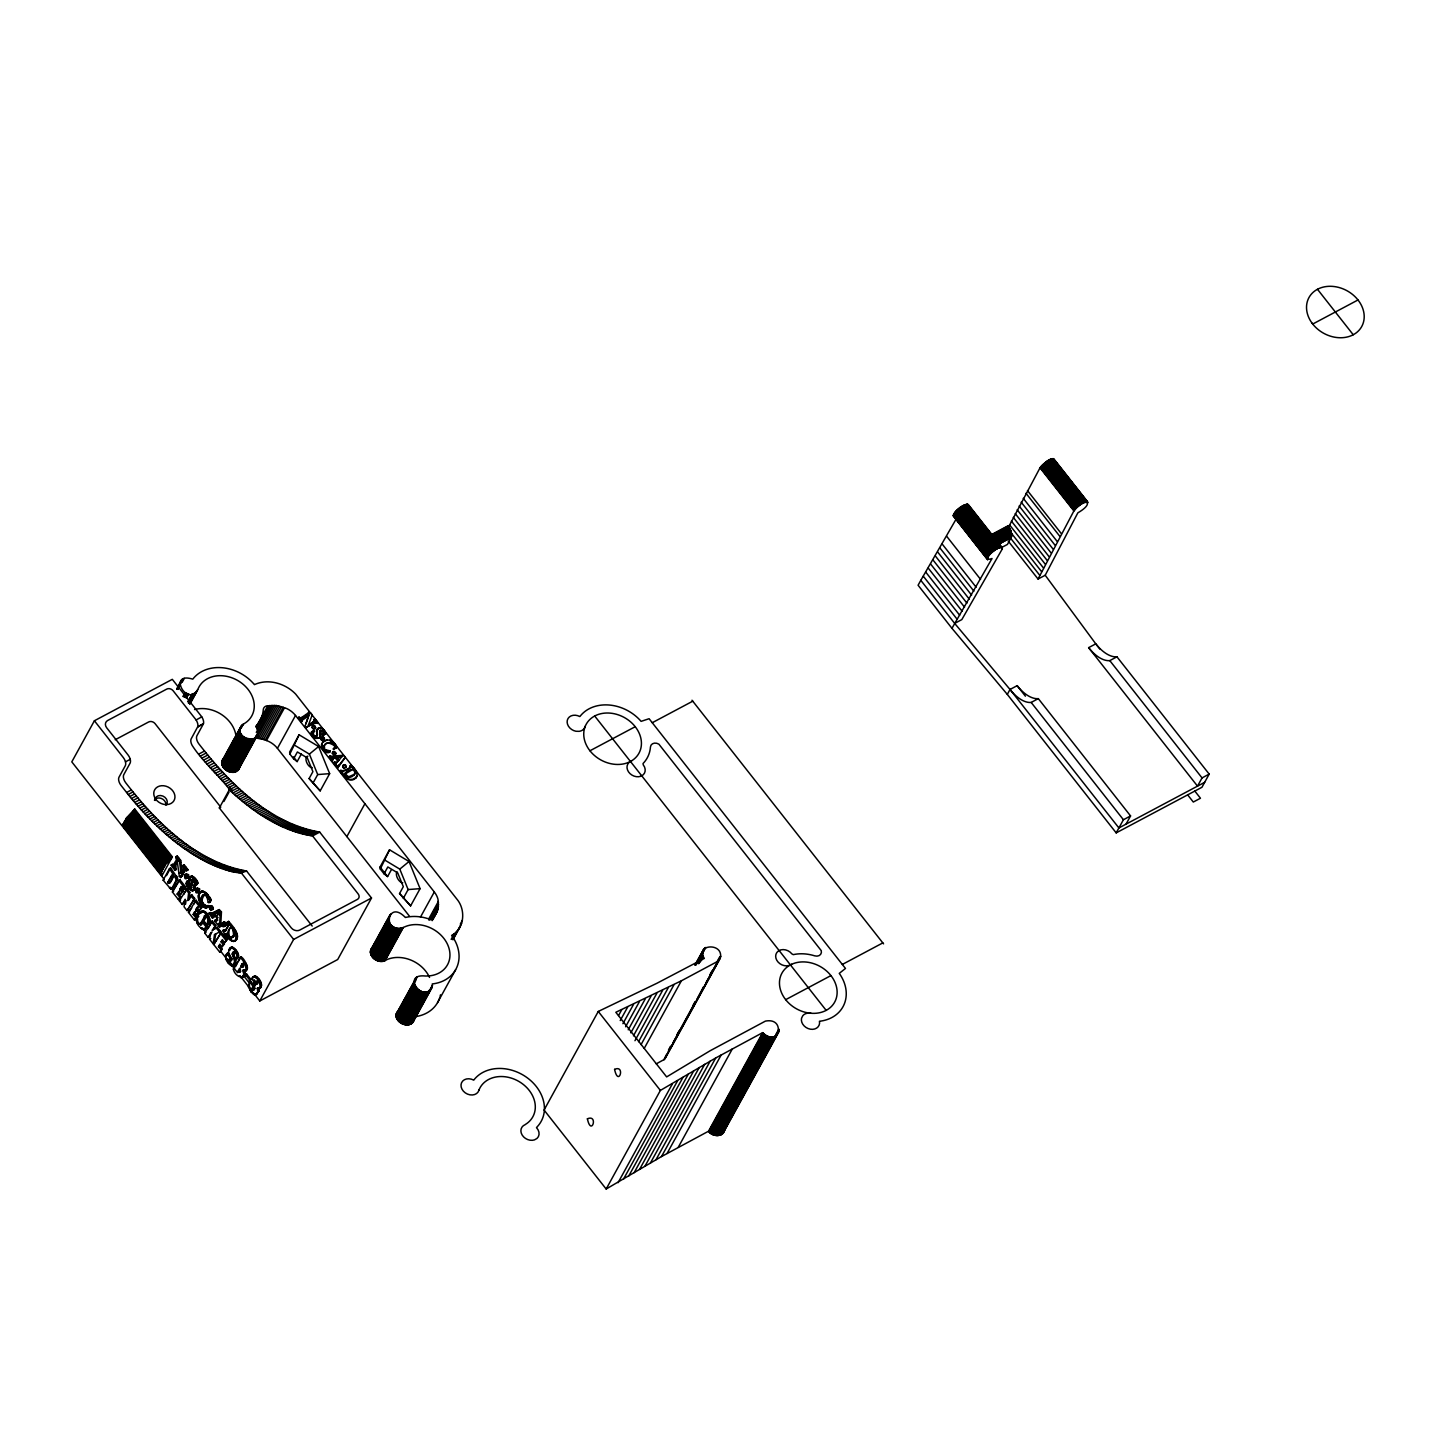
<?xml version="1.0" encoding="UTF-8"?>
<svg xmlns="http://www.w3.org/2000/svg" width="1436" height="1436" viewBox="0 0 1436 1436"><rect width="100%" height="100%" fill="white"/><g stroke="black" fill="none" stroke-linecap="round" stroke-linejoin="round"><path stroke-width="1.5" d="M206.981 907.678C200.591 908.629 193.663 893.138 202.512 891.074L206.963 893.569L210.446 898.362L211.218 899.977L210.087 902.275L208.184 902.257C204.522 881.453 194.237 910.783 208.597 906.349L207.143 905.829C195.87 904.052 206.999 885.725 209.548 900.013M1001.646 547.493L1007.444 544.423L1011.411 536.974L1011.213 531.805L1008.126 525.738L990.75 534.982M323.962 746.235C326.654 737.763 337.263 749.341 333.96 744.027C330.406 739.486 320.336 745.481 324.769 750.31L324.321 745.571M325.146 749.646L329.921 750.813L329.885 752.177C325.075 754.833 319.689 747.384 322.167 743.184L321.484 744.907M330.244 751.513C325.864 753.972 321.664 748.192 321.861 744.243M414.304 1017.352C414.466 1032.556 387.971 1021.211 398.436 1010.352M432.416 985.742L432.272 983.929A39.598 31.915 28.8 0 0 452.089 936.057L451.622 935.428C464.025 928.787 465.803 911.465 458.048 900.605L295.672 694.109C285.387 683.41 268.335 678.241 254.423 684.631L253.921 684.021A39.598 31.915 28.8 0 0 192.783 679.156C166.558 671.007 188.134 710.156 198.617 687.736A30.084 24.25 28.8 0 1 242.038 683.41A30.084 24.25 28.8 0 1 244.443 723.493C225.667 738.05 268.46 748.012 255.841 726.221A39.598 31.915 28.8 0 0 263.291 709.653A6.031 4.864 28.8 0 1 267.078 705.83L276.358 705.525L286.679 708.522A20.373 16.406 28.8 0 1 295.511 715.469L434.3 891.971A20.373 16.406 28.8 0 1 438.034 899.475L438.016 909.203L433.313 917.245A6.031 4.864 28.8 0 1 427.515 918.519A39.598 31.915 28.8 0 0 406.101 917.317L405.383 917.496C386.751 898.003 381.707 936.523 404.449 926.974A30.084 24.25 28.8 0 1 447.906 945.229A30.084 24.25 28.8 0 1 425.289 976.013C399.872 973.357 425.325 1006.133 432.416 985.742L411.719 1023.437M253.274 976.767C258.498 973.231 265.516 988.704 258.48 987.717L257.277 988.345C265.193 989.709 255.393 971.023 251.749 978.867L255.069 983.086L257.654 980.86L255.069 983.086M124.573 826.328L124.07 828.357M132.381 825.287L127.014 818.448L125.812 819.076L163.004 867.775L165.104 865.495L163.901 866.123L126.26 818.269L134.715 808.989L172.356 856.843L161.712 876.211L162.017 873.501L123.101 824.013L124.752 822.559L128.773 827.692M319.779 737.476L319.761 731.642L320.982 729.973L323.89 731.445L323.154 735.376L325.775 733.616C325.577 729.865 319.689 725.288 317.105 729.614M320.372 730.421C325.649 743.022 305.114 738.607 313.533 731.086L314.556 731.103L313.533 731.086M219.511 927.028L220.264 912.56L218.075 910.245L219.277 909.598L221.449 911.914L220.695 926.399L219.511 927.028L214.61 920.799L216.064 919.686L217.554 920.512L214.879 920.332M230.819 959.894L232.022 959.266L231.07 960.702L230.173 959.858L231.16 957.058L228.862 960.128L229.886 961.33L230.855 959.104L228.539 951.853L230.55 947.616C236.976 947.347 240.117 965.548 233.206 955.137L233.063 952.301L232.237 953.881L234.642 961.474L232.542 966.105C228.037 964.687 223.567 958.153 226.762 953.63L227.947 952.983L230.083 955.712M239.956 766.178C237.173 780.753 213.228 766.142 224.86 757.221M429.543 977.431A30.084 24.25 28.8 0 0 386.392 959.84C378.727 965.854 364.923 954.33 372.839 946.755M666.412 1054.76L664.312 1059.445L656.252 1063.843M720.603 956.573C721.913 942.303 694.88 944.708 704.34 958.404L656.952 983.247L598.274 1011.447L544.065 1110.046L606.171 1189.026L661.493 1156.572L708.504 1131.227L762.695 1032.628C778.958 1049.052 786.515 1017.011 765.388 1021.122L710.066 1050.793L666.645 1076.91L615.829 1012.29L681.4 980.788L718.197 961.097L720.603 956.573L663.988 1059.696M968.367 505.939C966.374 500.069 948.029 515.56 955.766 516.439M956.071 519.204L920.799 580.323L954.671 623.404L961.815 619.598L1002.238 549.019C999.546 541.964 978.921 563.379 992.025 558.496L951.96 628.322L1007.3 694.396L1116.185 832.88L1201.95 787.269L1209.184 774.112L1116.939 656.808A32.741 17.142 62 0 1 1095.776 643.849L1045.211 575.244L1077.844 512.849C1096.458 502.026 1083.857 496.874 1073.895 510.911L1038.066 579.049L1008.252 541.139M233.655 941.46C241.104 936.398 230.765 926.489 227.48 922.02L228.665 921.391C232.417 925.699 243.097 937.475 233.655 941.46C229.15 940.616 221.593 932.628 223.98 929.756L225.721 930.672L228.88 925.017L224.537 931.3L222.795 930.402M190.234 888.31L191.526 887.304L189.121 879.855L190.306 879.227C189.965 872.155 197.791 879.747 197.935 883.05L196.822 884.809L194.973 884.702C194.937 876.032 188.493 880.878 194.057 887.358C194.578 895.902 182.785 885.061 187.165 881.022L189.103 881.219L189.534 885.617L191.419 887.681L190.234 888.31L188.349 886.245L187.165 881.022M194.973 884.702L196.176 884.055C187.865 865.728 199.999 894.251 192.244 889.764L191.06 890.392M254.387 985.85L253.203 986.478C251.264 987.286 251.623 992.689 253.598 989.44L254.782 988.794C252.826 992.061 252.467 986.658 254.387 985.85L251.085 981.632L249.882 982.278L248.482 987.035L251.174 992.114L252.359 991.468L241.589 977.79L243.887 974.344L242.756 970.395L243.958 969.767C251.533 972.818 244.515 957.902 240.907 956.825L233.332 969.049C235.199 978.329 248.464 980.985 243.958 969.767M228.27 960.666L232.955 965.405L235.073 964.077L235.845 960.846L233.422 953.235L234.858 952.05L233.655 952.678M209.189 913.099L211.038 913.763L217.787 910.514L212.223 913.134L209.189 913.099L212.456 918.053L211.882 915.432L214.969 913.601M212.456 918.053C214.897 917.909 213.049 912.56 211.882 915.432M242.756 970.395C250.349 973.446 243.312 958.53 239.704 957.453M317.482 728.95L316.764 736.112L313.874 736.273L313.192 733.329L313.658 735.017M316.135 736.578L317.41 734.819L317.051 729.865M227.678 925.664L227.48 922.02M228.665 921.391L229.239 924.281L228.055 924.91M313.892 730.421C307.519 732.306 315.938 740.886 319.743 737.278M319.995 731.086L323.154 731.534L322.579 734.765M171.692 888.758L176.431 879.676L169.502 868.583L170.687 867.936L177.525 878.096L174.205 886.245L170.651 888.83L163.13 880.16L169.502 868.583M185.747 889.243L188.637 892.923L187.703 900.605L191.76 894.754L194.65 898.415L187.093 910.639L184.059 906.798L185.172 899.241L182.264 904.5L179.374 900.839L186.949 888.615L189.821 892.294L188.888 899.959L191.76 894.754M218.398 914.768L218.81 911.573L214.52 913.835L217.016 917.012L217.608 912.201L218.81 911.573M185.531 904.267L186.088 900.498M214.485 934.692L215.669 934.046L214.341 943.165L213.156 943.793L214.485 934.692L220.534 931.336L217.285 927.207L212.097 930.402L215.759 925.269L212.313 920.871L204.738 933.095L208.202 937.493L212.115 931.892M215.705 913.188L213.784 914.229L216.908 918.196L216.046 921.302M251.174 992.114L255.536 995.022L257.816 991.702L257.277 988.345M255.536 995.022L259.019 991.055L258.48 987.717M189.121 879.855L189.355 877.378L191.383 876.086M354.584 774.022C357.564 765.783 344.263 770.378 344.478 775.171C346.991 779.156 353.525 777.432 354.961 773.358L354.136 774.884M233.583 935.267C232.345 913.296 219.977 947.616 233.583 935.267L234.768 934.639C226.565 946.432 227.48 919.237 234.248 929.936M229.724 950.291L231.734 946.97C236.007 948.137 241.553 956.089 236.419 959.23M356.236 777.468C359.395 773.376 352.646 764.957 350.204 765.873L350.653 767.201M213.156 943.793L209.584 939.252L210.93 932.52L208.202 937.493M227.947 952.983L225.542 956.789M204.881 916.491L203.643 920.602L207.107 924.981C212.528 899.241 183.987 918.196 203.266 929.63L207.251 926.256L203.804 921.858L202.602 922.486C195.242 930.205 208.489 911.645 204.199 916.078M207.107 924.981L208.292 924.353C212.654 919.812 206.461 908.27 200.609 911.896M478.96 1090.193L479.068 1089.798A30.084 24.25 28.8 0 1 522.471 1083.821A30.084 24.25 28.8 0 1 525.504 1124.37L525.127 1124.675A9.513 7.665 28.8 0 0 522.165 1135.05A9.513 7.665 28.8 0 0 534.443 1139.897L536.992 1138.443A9.513 7.665 28.8 0 0 536.508 1127.673L536.902 1127.098A39.598 31.915 28.8 0 0 527.515 1077.987A39.598 31.915 28.8 0 0 473.826 1080.034L473.754 1080.141A9.513 7.665 28.8 0 0 461.53 1082.798A9.513 7.665 28.8 0 0 467.49 1094.106A9.513 7.665 28.8 0 0 478.96 1090.193L479.139 1089.78M184.382 875.529C195.655 870.378 180.882 886.227 186.088 873.968M184.903 874.596L186.877 876.104L186.698 878.455M195.386 889.638C206.658 884.486 191.886 900.354 197.091 888.076M195.888 888.705L197.863 890.212L197.701 892.564M209.656 908.647C209.064 900.641 216.782 912.56 210.841 908.001L209.656 908.647L211.631 910.155L211.792 907.803L209.818 906.295M222.131 923.527C233.404 918.394 218.631 934.244 223.837 921.966M222.652 922.612L224.626 924.102L224.465 926.453M177.238 855.982C178.872 858.531 175.641 867.577 172.535 864.328L171.351 864.957L172.589 866.016L176.52 859.805L175.802 857.095L177.238 855.982L180.667 860.343L182.282 873.016L181.08 873.644L179.464 860.972L176.036 856.61M314.34 719.113L314.556 721.159L314.861 718.808L318.02 722.829C315.005 723.026 309.745 725.036 306.101 727.747L304.863 726.742L308.884 715.182L302.099 719.005L301.506 721.895L298.347 717.874C303.301 719.31 309.817 707.786 312.061 715.236L308.435 725.054L314.681 720.998L308.435 725.054M230.065 790.231C219.887 776.463 203.499 762.426 193.142 746.899A6.336 3.321 62 0 1 191.185 738.822L197.791 726.634A6.336 3.321 61.9 0 0 195.565 719.239L173.146 690.77A4.757 3.823 28.8 0 0 166.756 689.083L107.682 720.495A6.336 5.098 28.8 0 0 106.695 727.801L128.145 755.085A6.336 3.321 62 0 1 130.102 763.162L123.765 774.686A6.336 3.321 62 0 0 125.722 782.764C156.38 822.182 195.404 861.887 246.579 871.024L291.239 927.818A6.336 5.098 28.8 0 0 299.765 930.061L357.402 899.403A4.757 3.823 28.8 0 0 358.156 893.91L312.581 835.931C280.433 830.923 252.7 811.448 229.275 789.854L219.331 807.929L312.204 926.058M197.737 726.813L203.499 723.6A6.336 3.321 62 0 0 201.273 716.187L172.302 679.336L94.399 720.764L71.8 761.87L164.314 879.532L163.13 880.16M256.47 984.198L257.654 983.57L253.795 982.942C254.693 987.394 258.803 982.709 256.2 981.416M253.598 989.44L253.795 982.942M336.365 762.731L334.678 761.942L333.744 762.911L337.729 767.973L345.358 757.221L343.384 755.282L329.49 756.359L331.985 760.667L332.703 758.082L335.827 757.49L338.357 760.721L335.988 763.396L338.357 760.721M1054.168 460.31C1051.493 455.607 1042.698 464.564 1040.023 467.831L1007.731 528.592M242.594 966.374L242.074 963.825L243.258 963.197L241.84 965.764C238.932 966.984 243.492 968.331 243.779 965.728L241.769 967.433M181.08 873.644C185.872 871.221 181.492 866.375 184.113 864.741L187.99 869.678L186.554 870.772L184.939 869.875L180.631 877.575L179.338 876.409L177.256 861.331L178.441 860.702C173.505 863.323 177.346 868.493 174.959 870.378L171.351 864.957M308.884 715.182L305.94 723.636M312.833 733.993L314.556 731.103M334.696 746.128L333.69 749.52L336.562 747.384C335.665 740.599 324.985 736.578 321.808 743.848M200.735 924.963L205.384 915.45M174.959 870.378L174.169 867.362L177.256 861.331M311.917 727.316C313.353 722.47 318.325 729.273 313.371 729.165C310.23 725.395 313.156 729.255 315.471 727.962M320.802 738.786C326.995 733.204 321.484 745.805 321.377 737.619M332.183 753.11C333.224 748.82 338.375 753.792 334.283 754.995C330.819 752.823 332.452 753.2 335.27 754.133M334.911 754.798L335.216 752.805L332.757 751.943M342.612 766.375C348.912 760.775 343.222 773.394 343.186 765.208M199.712 893.713L202.512 891.074M293.626 758.836L289.857 754.044L299.101 734.801L318.613 746.523L329.652 773.645L320.192 790.877L309.117 778.545L312.904 771.67L307.304 757.921L297.396 751.961L293.626 758.836L297.162 761.601L301.38 753.918M384.04 873.824L380.289 869.031L389.533 849.789L409.045 861.51L420.084 888.651L410.606 905.883L399.549 893.533L403.319 886.676L397.718 872.909L387.828 866.967L384.04 873.824L387.576 876.588L391.202 870.019M585.26 726.221A30.084 24.25 28.8 0 0 595.958 756.736A30.084 24.25 28.8 0 0 630.458 761.475L631.625 760.811A30.084 24.25 28.8 0 0 629.201 720.728A30.084 24.25 28.8 0 0 585.78 725.072L585.08 726.634A9.513 7.665 28.8 0 1 579.246 731.337L575.962 731.265A9.513 7.665 28.8 0 1 567.328 720.19A9.513 7.665 28.8 0 1 579.749 716.51L579.947 716.474A39.598 31.915 28.8 0 1 641.102 721.357L649.108 718.718L845.481 968.456L839.27 973.375A39.598 31.915 28.8 0 1 819.579 1021.247L819.453 1021.247A9.513 7.665 28.8 0 1 810.299 1029.181A9.513 7.665 28.8 0 1 801.557 1018.178L802.814 1015.683A9.513 7.665 28.8 0 1 810.442 1013.224L812.471 1013.349A30.084 24.25 28.8 0 0 835.07 982.547A30.084 24.25 28.8 0 0 791.631 964.292L790.428 964.902A30.084 24.25 28.8 0 0 781.525 992.725A30.084 24.25 28.8 0 0 810.963 1013.26M187.739 870.126L186.124 869.247L180.631 877.575M198.796 916.401L196.876 918.627M251.085 981.632L248.679 984.683M344.227 774.56L353.31 769.157M344.712 773.645L348.679 776.786L354.512 774.219M208.902 902.903L211.218 899.977M314.304 721.68L314.933 720.495M182.677 865.854L184.113 864.741M182.282 873.016L184.652 868.475L183.449 869.103M177.472 687.359L180.846 681.202M176.915 688.867L181.851 679.946M176.843 689.262L182.462 679.408M177.831 688.58L182.803 679.174M177.849 688.993L179.967 685.134M181.044 682.818L183.162 678.941M177.902 689.424L180.021 685.546M182.192 682.262L184.329 678.402M182.982 696.424L185.1 692.565M183.413 696.675L185.549 692.798M184.311 697.088L186.447 693.229M184.777 697.286L186.895 693.409M185.244 697.447L187.362 693.57M185.711 697.591L187.829 693.714M186.177 697.699L188.313 693.839M186.662 697.806L188.78 693.947M187.811 701.755L192.065 694.019M188.26 701.683L192.514 693.947M188.708 701.576L192.945 693.839M189.121 701.468L193.375 693.732M188.475 703.245L193.788 693.588M188.87 703.084L194.183 693.426M189.265 702.904L194.578 693.247M162.017 873.501L160.24 872.783L122.598 824.928L123.101 824.013M123.55 823.187L125.65 820.907L124.465 821.554L162.106 869.408L163.291 868.78L161.191 871.06L123.55 823.187L124.752 822.559M124.465 821.554L126.547 819.274L125.363 819.902M189.642 702.707L194.955 693.032M190.001 702.491L195.637 692.583M189.893 703.64L196.552 691.757M189.821 704.322L197.791 689.693M132.579 812.866L134.715 808.989M160.24 872.783L162.394 870.413L161.191 871.06M162.106 869.408L164.189 867.129L163.004 867.775M163.901 866.123L172.356 856.843M221.988 761.008L241.356 725.683M221.826 761.816L241.93 725.09M221.754 762.642L242.576 724.588M221.772 763.054L242.917 724.354M221.79 763.467L239.866 730.601M241.158 728.016L243.294 724.157M221.844 763.898L239.92 731.032M221.934 764.329L240.009 731.462M222.041 764.76L240.099 731.893M222.167 765.173L240.243 732.306M222.329 765.603L240.386 732.737M222.508 766.016L240.566 733.15M222.706 766.429L240.763 733.563M222.921 766.824L240.997 733.958M223.172 767.237L241.23 734.37M223.424 767.614L241.499 734.747M223.711 768.009L241.786 735.142M224.016 768.368L242.092 735.501M224.339 768.727L242.415 735.86M224.68 769.086L242.756 736.219M166.432 875.673L170.687 867.936M172.535 864.328L171.081 865.441M225.039 769.409L243.115 736.542M225.416 769.732L243.492 736.865M225.811 770.037L243.887 737.171M226.224 770.324L244.282 737.458M226.637 770.593L244.694 737.727M227.067 770.845L245.125 737.978M227.498 771.078L245.574 738.212M227.947 771.294L246.023 738.427M228.396 771.491L246.471 738.625M167.671 882.566L171.853 874.955C173.9 877.073 170.022 885.097 167.671 882.566L173.056 874.309M228.862 771.67L246.938 738.804M229.329 771.832L247.405 738.966M229.814 771.958L247.872 739.091M230.281 772.083L248.356 739.217M230.765 772.173L248.823 739.307M173.343 877.145L170.31 882.53L168.856 881.937M231.232 772.245L249.308 739.378M256.129 726.975L267.832 705.704M231.717 772.299L249.774 739.432M232.183 772.317L250.259 739.45M232.65 772.317L250.726 739.45M256.721 728.68L269.483 705.471M233.117 772.299L251.192 739.432M233.583 772.263L251.641 739.396M234.032 772.209L252.09 739.343M234.481 772.119L252.539 739.253M256.29 732.396L271.171 705.345M234.912 772.012L252.969 739.145M235.324 771.886L253.4 739.019M250.564 745.589L252.7 741.73M242.092 761.475L248.482 749.879M250.6 746.002L272.876 705.309M241.015 764.239L256.99 734.837M237.873 770.432L257.977 733.724M238.179 770.145L257.816 734.514M254.818 738.176L256.541 738.23L274.617 705.363M178.387 899.582L179.662 897.267L177.131 894.036L179.715 890.858L178.315 893.407L180.864 896.62L178.387 899.582L172.41 891.971L178.782 880.376L179.967 879.747L185.729 887.071L183.252 890.015L180.954 887.089L182.139 886.461L184.454 889.387M172.41 891.971L179.967 879.747M256.541 738.23L258.283 738.391L276.358 705.525M223.854 801.521L229.042 792.116M186.554 870.772L187.99 869.678M258.283 738.391L260.042 738.66L278.099 705.794M260.042 738.66L261.783 739.019L279.858 706.153M178.531 891.487L180.685 894.233L181.905 892.025L179.751 889.279L180.954 887.089M179.751 889.279L182.139 886.461M261.783 739.019L263.524 739.468L281.582 706.602M263.524 739.468L265.247 740.007L283.305 707.14M183.252 890.015L185.729 887.071M180.936 888.651L183.09 891.397L180.685 894.233M265.247 740.007L266.504 740.509L284.561 707.643M183.754 894.413L186.949 888.615M185.388 900.372L182.264 904.5M187.093 910.639L194.65 898.415M409.439 916.186L277.435 748.335L295.511 715.469M188.475 912.399L196.032 900.175L201.794 907.498L199.317 910.442L197.019 907.516L198.204 906.888L195.817 909.724L197.971 912.452L196.75 914.66L194.596 911.914L195.799 911.286L193.196 914.463L195.727 917.694L194.452 920.009L188.475 912.399L191.796 907.911M193.914 904.034L196.032 900.175M298.347 717.874L299.28 716.905M308.543 714.015L300.752 718.431L299.945 717.551M299.927 719.741L298.706 717.21M193.196 914.463L194.596 911.914M195.817 909.724L197.019 907.516M301.452 720.154L302.099 719.005M301.56 720.746L308.507 715.846M301.506 721.895L301.937 720.082M199.317 910.442L201.794 907.498M197.001 909.078L199.155 911.824L196.75 914.66M309.135 713.154L308.614 714.302L308.74 712.005M308.363 712.669L309.261 711.682M194.452 920.009L196.929 917.065L194.398 913.835M310.553 713.441L308.902 712.364M299.101 734.801L289.641 752.033L289.857 754.044M304.863 726.742L306.478 727.083L315.669 722.272L318.02 722.829M313.963 719.795L314.861 718.808M203.804 921.858L201.022 924.999M205.958 917.945L203.643 920.602M312.492 726.167L312.958 725.772M208.938 913.583L210.392 912.47M312.581 726.436L313.586 725.575M317.661 723.493L316.369 720.836M313.21 726.239L314.215 725.629M311.056 732.881L311.45 731.947M315.31 728.142L314.807 725.898M204.109 929.505L207.251 926.256M315.112 728.626L315.669 727.46M316.692 730.529L317.877 728.519M208.058 928.607L212.313 920.871M317.518 729.183L318.451 728.16M314.556 736.65L316.512 735.914M318.074 728.824L319.133 727.908M318.774 728.573L319.869 727.819M319.492 728.483L320.623 727.872M316.764 736.112L317.41 734.819M216.064 919.686L214.61 920.799M321.377 728.088L320.246 728.537M319.743 732.216L320.12 730.978M322.903 728.95L325.416 734.281M215.759 925.269L213.282 929.756L217.285 927.207M323.136 734.281L324.033 732.665M320.856 739.343L321.844 737.242M321.467 737.907L322.472 737.045M323.154 735.376L325.775 733.616M321.161 739.899L321.233 738.678M322.095 737.709L323.1 737.099M321.664 740.366L321.538 739.235M324.554 738.93L323.692 737.368M322.256 740.635L323.998 740.096M322.759 742.215L327.228 739.899M213.749 944.547L221.323 932.323L227.067 939.647L224.608 942.608L222.311 939.665L221.09 941.872L223.244 944.619L222.041 946.809L219.887 944.08L218.487 946.629L221.018 949.842L219.744 952.158L213.749 944.547L221.323 932.323M223.98 929.756L222.526 930.869M329.867 740.15L334.229 744.099L336.204 748.066M325.721 750.095L326.69 751.369L329.921 750.813M224.608 942.608L227.067 939.647M221.09 941.872L222.293 941.244L224.447 943.973L222.041 946.809M312.886 783.32L317.697 774.56L309.386 754.115L294.685 745.284M219.744 952.158L222.203 949.214L219.672 945.983L218.487 946.629M332.99 748.964L336.562 747.384M329.131 757.023L330.065 756.054M340.978 755.713L331.913 757.454L330.639 756.485M330.549 758.693L329.49 756.359M332.703 758.082L332.578 760.38M331.985 760.667L332.937 759.716M332.344 758.746L333.385 757.867M335.378 754.403L335.952 753.236M333.008 758.549L335.827 757.49M336.616 757.975L341.912 756.592L336.616 757.975L338.663 760.577L341.912 756.592M333.744 762.911L334.678 761.942M335.862 762.785L335.324 762.516M335.898 765.496L334.121 762.229M338.663 760.577L336.993 757.31M337.998 766.555L345.358 757.221M338.052 767.057L338.788 765.029M337.729 767.973L338.411 766.393M356.595 776.786C351.874 784.505 342.683 776.714 340.188 771.096C342.755 770.665 347.53 770.163 350.635 767.004M342.827 765.873L343.653 764.814M340.188 771.096L341.122 770.127M342.683 766.932L342.989 765.711M342.989 767.488L343.042 766.25M343.294 765.478L344.281 764.616M343.922 765.298L344.927 764.67M350.581 765.208L350.276 767.668L342.737 771.67L341.84 770.773M343.473 767.937L343.348 766.806M346.004 767.183L345.52 764.939M344.084 768.206L346.184 767.004M235.486 966.679L237.407 963.179M238.107 961.905L240.907 956.825M342.324 773.663L340.565 770.432M345.807 767.668L346.381 766.519M344.263 774.848L344.981 773.448M344.371 776.427L342.683 772.981M350.204 765.873L351.102 764.885M237.873 971.454L239.668 968.205C241.679 969.264 239.345 974.182 237.873 971.454L240.44 971.687L238.914 972.441M240.656 966.41L242.074 963.825M345.34 777.504L344.748 775.745M346.363 778.366L345.717 776.84M356.756 772.694L353.023 767.452M347.35 779.048L346.722 777.702M348.302 779.515L352.789 779.281L356.128 777.432M355.087 772.496L353.723 769.445M354.369 771.635L355.159 770.055M245.376 974.595L244.282 976.588L248.625 982.116L250.923 979.496L246.561 973.949L245.376 974.595L249.738 980.124L248.625 982.116M245.466 975.959L246.561 973.949M355.769 778.097L356.9 776.122M254.477 976.139L251.749 978.867M252.88 984.611L254.98 982.296M346.884 836.56L364.941 803.693M253.221 992.599L259.79 1000.964L293.626 939.431L371.511 898.003L319.725 832.126C268.532 822.99 229.527 783.284 198.85 743.866A6.336 3.321 62 0 1 196.894 735.788L203.445 723.78L197.665 726.993M380.289 869.031L380.055 867.021L389.533 849.789M371.511 898.003L337.693 959.535L259.79 1000.964M370.65 950.076L390.018 914.732M370.488 950.865L390.897 913.888M370.416 951.691L388.51 918.412M370.434 952.122L388.492 919.255M370.452 952.535L388.528 919.668M370.506 952.965L388.582 920.099M370.596 953.396L388.671 920.53M370.703 953.809L388.761 920.943M370.829 954.24L388.905 921.373M370.991 954.653L389.048 921.786M371.17 955.066L389.228 922.199M371.368 955.478L389.425 922.612M371.583 955.891L389.659 923.025M403.319 898.326L408.129 889.566L399.8 869.121L385.099 860.272M371.834 956.286L389.892 923.42M372.086 956.681L390.161 923.815M372.373 957.058L390.448 924.192M372.678 957.435L390.754 924.569M373.001 957.794L391.077 924.928M373.342 958.135L391.418 925.269M373.701 958.476L391.777 925.61M374.078 958.799L392.154 925.933M374.473 959.104L392.549 926.238M374.886 959.392L392.943 926.525M375.299 959.661L393.356 926.794M375.729 959.912L393.787 927.046M376.16 960.145L394.236 927.279M376.609 960.361L394.685 927.494M377.058 960.558L395.133 927.692M377.524 960.738L395.6 927.871M377.991 960.899L396.067 928.033M378.476 961.025L396.533 928.159M378.942 961.151L397.018 928.284M379.427 961.24L397.485 928.374M379.894 961.312L397.969 928.446M380.378 961.348L398.436 928.482M380.845 961.384L398.921 928.518M381.312 961.384L399.387 928.518M381.779 961.366L399.854 928.5M382.245 961.33L400.303 928.464M382.694 961.258L400.752 928.392M383.143 961.187L401.2 928.32M383.574 961.079L401.631 928.212M383.986 960.953L402.062 928.087M384.399 960.792L402.475 927.925M384.794 960.63L402.87 927.764M385.171 960.451L403.247 927.584M420.479 917.101L434.3 891.971M428.808 918.843L438.375 901.449M428.987 920.189L438.554 902.795M430.118 919.902L438.626 904.447M431.105 919.596L438.554 906.062M431.967 919.255L438.357 907.642M432.272 919.955L438.016 909.203M432.164 920.655L437.531 910.693M433.744 917.945L436.939 912.147M396.228 1014.121L416.207 977.754M396.174 1014.516L416.835 977.234M396.139 1015.342L417.176 977.001M396.139 1015.773L414.358 982.583M396.192 1016.185L415.794 980.465M396.336 1017.047L414.322 983.75M396.462 1017.46L414.519 984.593M396.587 1017.891L414.663 985.024M396.749 1018.303L414.825 985.437M396.946 1018.716L415.004 985.85M397.144 1019.129L415.219 986.263M397.377 1019.542L415.435 986.676M397.628 1019.937L415.686 987.07M397.898 1020.314L415.973 987.447M398.185 1020.691L416.26 987.824M398.508 1021.068L416.566 988.201M398.831 1021.427L416.907 988.56M399.172 1021.768L417.248 988.901M399.549 1022.091L417.607 989.225M399.926 1022.414L418.002 989.548M400.321 1022.701L418.397 989.835M400.734 1022.988L418.791 990.122M401.147 1023.258L419.222 990.391M401.577 1023.509L419.653 990.643M402.026 1023.724L420.084 990.858M402.475 1023.94L420.533 991.073M402.924 1024.137L420.999 991.271M403.39 1024.299L421.466 991.432M403.857 1024.442L421.933 991.576M404.342 1024.586L422.399 991.72M451.155 939.395L454.332 933.597M404.808 1024.694L422.884 991.827M460.292 924.156L462.428 920.297M405.293 1024.765L423.351 991.899M452.484 939.162L456.72 931.425M405.76 1024.837L423.835 991.971M453.112 938.839L461.62 923.384M406.244 1024.873L424.302 992.007M452.95 939.826L460.4 926.292M406.711 1024.891L424.787 992.025M407.178 1024.891L425.253 992.025M407.644 1024.873L425.72 992.007M408.111 1024.819L426.169 991.953M408.56 1024.748L426.618 991.881M408.991 1024.658L427.066 991.791M409.422 1024.55L427.497 991.684M409.834 1024.407L427.91 991.54M410.247 1024.263L428.305 991.396M410.642 1024.083L429.184 990.284M411.378 1023.671L432.416 985.329M412.347 1022.917L432.308 986.568M412.904 1022.324L432.128 987.358M437.531 1002.651L455.607 969.785M618.575 1015.485L621.77 1009.67M620.226 1020.565L627.676 1007.031M622.919 1023.688L633.545 1004.356M625.593 1026.776L639.415 1001.628M628.232 1029.809L645.249 998.882M630.853 1032.843L651.046 996.099M633.455 1035.823L656.844 993.281M634.963 1040.705L662.588 990.427M638.571 1041.674L668.332 987.555M641.084 1044.564L674.04 984.629M644.208 1048.442L681.4 980.788M694.916 965.046L703.658 949.25M695.15 964.938L704.484 948.352M696.011 964.22L704.789 948.083M704.412 949.555L695.904 965.01L705.848 947.401M698.219 962.03L703.03 953.019M698.291 962.461L702.545 954.725M698.399 962.874L702.653 955.155M698.542 963.305L702.778 955.568M698.686 963.735L702.94 955.999M699.924 962.21L703.119 956.412M701.199 960.684L703.317 956.825M920.799 580.323L918.089 585.242L951.96 628.322M668.494 1050.057L670.63 1046.18M677.002 1034.584L679.138 1030.725M692.942 1005.577L695.078 1001.718M709.958 974.649L712.076 970.79M717.39 961.115L719.526 957.256M668.548 1050.901L670.666 1046.611M672.784 1043.164L695.114 1002.148M697.232 998.702L703.604 986.676M705.74 983.229L720.621 956.161M664.312 1059.445L720.495 957.399M665.137 1058.547L720.28 958.171M606.171 1189.026L660.38 1090.427L715.702 1057.973L762.695 1032.628M618.072 1182.69L672.281 1084.09M623.404 1179.315L677.612 1080.716M628.771 1175.958L682.98 1077.359M634.156 1172.656L688.365 1074.056M639.576 1169.371L693.767 1070.771M645.015 1166.122L699.224 1067.522M650.472 1162.909L704.681 1064.309M655.983 1159.732L710.174 1061.132M661.493 1156.572L715.702 1057.973M667.058 1153.467L721.249 1054.868M678.241 1147.328L732.432 1048.729M724.731 1128.14C725.431 1136.809 712.848 1137.581 708.81 1131.604L763.001 1033.005M709.133 1131.963L763.324 1033.364M709.474 1132.304L763.683 1033.705M709.833 1132.645L764.042 1034.046M710.21 1132.95L764.401 1034.351M710.587 1133.255L764.796 1034.656M711 1133.543L765.208 1034.943M711.412 1133.83L765.621 1035.23M711.843 1134.081L766.052 1035.482M712.274 1134.314L766.483 1035.715M712.723 1134.53L766.932 1035.93M713.189 1134.727L767.398 1036.128M713.656 1134.907L767.847 1036.307M714.123 1135.068L768.332 1036.469M714.59 1135.194L768.798 1036.595M715.074 1135.32L769.265 1036.72M715.541 1135.409L769.75 1036.81M716.025 1135.481L770.235 1036.882M716.492 1135.517L770.701 1036.918M716.977 1135.553L771.186 1036.954M717.444 1135.553L771.653 1036.954M717.91 1135.535L772.119 1036.936M718.377 1135.499L772.568 1036.9M718.826 1135.427L773.035 1036.828M719.256 1135.355L773.465 1036.756M719.705 1135.248L773.896 1036.648M720.118 1135.122L774.327 1036.523M720.531 1134.961L774.74 1036.361M775.691 1034.925L778.886 1029.109M720.926 1134.799L778.94 1029.54M721.303 1134.602L778.976 1029.971M722.021 1134.171L778.976 1030.384M722.362 1133.919L778.922 1031.21M722.972 1133.381L778.761 1032.017M1007.3 694.396L1010.011 689.46L1017.155 685.672A32.741 17.142 62 0 0 1038.318 698.632L1130.563 815.935L1126.039 824.156M1116.185 832.88L1123.419 819.741L1130.563 815.935M1209.184 774.112L1202.04 777.917L1197.516 786.138L1088.632 647.654L1095.776 643.849L1099.904 649.108M195.637 885.438L197.935 883.05M200.663 913.009L202.332 910.891M225.99 930.187L224.967 930.6M350.276 767.668L351.03 766.537M319.366 737.942L320.156 736.812M211.02 905.649L209.315 907.211M205.797 908.306L208.597 906.349M309.386 754.115L318.613 746.523M399.8 869.121L409.045 861.51M243.42 976.839L240.943 977.862M398.759 1010.1L399.854 1009.454M216.603 911.142L219.277 909.598M631.625 760.811L630.458 761.475A9.513 7.665 28.8 0 0 628.537 771.886A9.513 7.665 28.8 0 0 640.564 776.337L643.113 774.884A9.513 7.665 28.8 0 0 643.256 764.85L643.023 763.539A39.598 31.915 28.8 0 0 650.454 746.989A6.031 4.864 28.8 0 1 658.891 744.171L821.266 950.668A6.031 4.864 28.8 0 1 814.697 955.837A39.598 31.915 28.8 0 0 793.282 954.635L791.918 953.917A9.513 7.665 28.8 0 0 780.735 949.896L778.079 951.224A9.513 7.665 28.8 0 0 778.079 962.066A9.513 7.665 28.8 0 0 790.428 964.902L791.631 964.292M115.221 739.737L148.68 721.949A4.757 3.823 28.8 0 1 155.07 723.636L220.749 807.158L219.331 807.929M196.104 719.975L201.758 716.869M125.471 761.852L130.245 759.303M94.399 720.764L123.37 757.634A6.336 3.321 62 0 1 125.327 765.693L118.991 777.217A6.336 3.321 62 0 0 120.947 785.295L126.601 792.475L131.358 789.944M198.796 754.08L204.504 751.046M126.601 792.475L128.199 794.503L132.974 791.972M200.394 756.108L206.102 753.074M128.199 794.503L129.814 796.513L134.589 793.982M202.009 758.118L207.717 755.085M129.814 796.513L131.448 798.506L136.223 795.975M203.643 760.111L209.351 757.077M131.448 798.506L133.081 800.462L137.856 797.931M205.276 762.067L210.984 759.034M133.081 800.462L134.733 802.419L139.489 799.888M206.91 764.024L212.618 760.99M134.733 802.419L136.384 804.357L141.141 801.826M208.561 765.962L214.287 762.911M136.384 804.357L138.036 806.26L142.81 803.729M210.23 767.865L215.938 764.832M138.036 806.26L139.705 808.145L144.48 805.614M211.9 769.75L217.608 766.716M126.26 818.269L127.463 817.622M139.705 808.145L141.392 810.012L146.149 807.481M213.569 771.617L219.277 768.583M141.392 810.012L143.061 811.861L147.836 809.33M215.256 773.465L220.964 770.432M143.061 811.861L144.767 813.691L149.523 811.16M216.944 775.296L222.652 772.263M144.767 813.691L146.454 815.504L151.229 812.955M218.649 777.091L224.357 774.058M146.454 815.504L148.159 817.281L152.934 814.75M220.354 778.886L226.062 775.853M148.159 817.281L149.882 819.041L154.639 816.51M222.059 780.645L227.768 777.612M149.882 819.041L151.588 820.764L156.362 818.233M223.783 782.369L229.491 779.335M151.588 820.764L153.311 822.487L158.086 819.956M225.506 784.092L231.214 781.058M153.311 822.487L155.052 824.174L159.809 821.643M227.229 785.779L232.937 782.746M155.052 824.174L156.775 825.844L161.55 823.313M228.952 787.449L234.678 784.415M156.775 825.844L158.516 827.477L163.291 824.946M229.275 789.854L236.419 786.048M158.516 827.477L160.258 829.093L165.032 826.562M231.016 791.469L238.161 787.664M160.258 829.093L162.017 830.69L166.773 828.159M232.776 793.049L239.902 789.261M162.017 830.69L163.758 832.252L168.533 829.721M234.517 794.629L241.661 790.823M163.758 832.252L165.517 833.795L170.274 831.264M236.276 796.172L243.42 792.367M165.517 833.795L167.276 835.321L172.033 832.79M238.035 797.68L245.179 793.893M167.276 835.321L169.035 836.811L173.81 834.28M239.794 799.17L246.938 795.382M169.035 836.811L170.794 838.283L175.569 835.734M241.553 800.642L248.697 796.836M170.794 838.283L172.571 839.719L177.328 837.188M243.33 802.078L250.474 798.29M172.571 839.719L174.33 841.137L179.105 838.588M245.089 803.496L252.233 799.69M174.33 841.137L176.107 842.519L180.882 839.988M246.866 804.878L254.01 801.091M176.107 842.519L177.884 843.883L182.641 841.334M248.643 806.242L255.787 802.437M177.884 843.883L179.662 845.212L184.418 842.681M250.42 807.57L257.547 803.783M179.662 845.212L181.439 846.522L186.195 843.973M252.197 808.881L259.324 805.075M181.439 846.522L183.198 847.796L187.972 845.265M253.975 810.155L261.101 806.368M183.198 847.796L184.975 849.035L189.749 846.504M255.734 811.412L262.878 807.606M184.975 849.035L186.752 850.256L191.526 847.725M257.511 812.632L264.655 808.827M175.802 857.095L176.987 856.466M176.269 857.866L177.454 857.238M186.752 850.256L188.529 851.458L193.304 848.927M259.288 813.817L266.432 810.03M176.574 858.602L177.759 857.974M176.664 859.249L178.854 858.136M176.52 859.805L177.705 859.177M188.529 851.458L190.306 852.625L195.081 850.094M261.065 814.984L268.209 811.196M190.306 852.625L192.083 853.756L196.84 851.225M262.842 816.115L269.986 812.327M179.464 860.972L180.667 860.343M172.087 865.728L173.271 865.1M173.397 865.244L174.582 864.616M172.589 866.016L174.169 865.208M192.083 853.756L193.86 854.869L198.617 852.338M264.619 817.228L271.763 813.44M179.662 862.785L180.864 862.139M172.966 867.721L174.151 867.093L176.143 869.749M174.474 866.626L175.659 865.98M174.169 867.362L175.371 866.734M193.86 854.869L195.637 855.946L200.394 853.415M266.396 818.305L273.522 814.517M174.187 868.044L175.371 867.416M174.51 868.834L175.713 868.206M195.637 855.946L197.396 856.987L202.171 854.456M268.155 819.364L275.299 815.558M175.21 869.875L176.395 869.247M197.396 856.987L199.173 858.01L203.93 855.479M269.932 820.387L277.058 816.581M183.323 866.841L184.867 866.985L183.718 868.331M183.682 867.613L184.867 866.985M199.173 858.01L200.932 859.015L205.689 856.466M271.691 821.374L278.835 817.569M182.928 865.37L184.813 867.865L186.016 867.236M200.932 859.015L202.691 859.967L207.466 857.436M273.45 822.325L280.594 818.538M178.782 873.034L179.985 872.406M184.939 869.875L186.124 869.247M184.526 870.467L187.003 869.354M175.354 876.355L176.538 875.727M202.691 859.967L204.451 860.9L209.225 858.369M275.209 823.259L282.353 819.471M175.982 877.611L177.166 876.983M204.451 860.9L206.21 861.797L210.984 859.266M276.969 824.156L284.113 820.369M179.338 876.409L180.523 875.763M181.816 875.152L183.018 874.524M176.323 878.724L177.525 878.096M168.299 883.266L169.502 882.637M168.73 883.481L170.31 882.53M181.008 876.732L182.192 876.104M184.544 874.937L186.554 873.932M176.431 879.676L177.633 879.047M206.21 861.797L207.969 862.677L212.725 860.146M278.728 825.036L285.872 821.23M185.89 874.847L187.075 874.219M176.341 880.465L177.525 879.837M184.454 876.211L185.585 874.883M186.429 875.386L187.613 874.757M184.741 876.947L185.657 875.583M207.969 862.677L209.71 863.521L214.485 860.972M280.469 825.88L287.613 822.074M186.877 876.104L188.062 875.457M185.19 877.647L187.901 877.809M187.147 876.822L188.331 876.193M185.729 878.186L186.913 877.558M209.71 863.521L211.451 864.328L216.226 861.779M282.228 826.687L289.354 822.882M187.218 877.522L188.403 876.893M186.249 878.473L188.242 877.468M169.394 887.933L170.579 887.304M189.355 877.378L191.921 876.068M189.121 877.934L190.306 877.306M189.732 876.947L192.55 876.247M211.451 864.328L213.192 865.1L217.967 862.569M283.969 827.459L291.095 823.672M170.058 888.489L171.243 887.861M189.013 878.563L190.216 877.934M170.651 888.83L172.894 888.13M191.365 876.875L193.232 876.624M171.207 888.938L172.392 888.31M192.047 877.252L193.968 877.199M213.192 865.1L214.933 865.854L219.708 863.323M285.692 828.213L292.836 824.426M191.868 879.46L194.74 877.952M187.901 881.848L189.103 881.219M189.426 881.022L190.629 880.394M191.652 880.142L194.129 878.67M214.933 865.854L216.674 866.572L221.431 864.041M287.433 828.931L294.559 825.144M186.124 883.409L187.308 882.763L186.213 883.75M193.501 879.747L194.704 879.119M191.706 880.914L192.909 880.286M192.765 877.827L194.363 879.532L195.547 878.904M187.739 883.535L188.924 882.907M216.674 866.572L218.398 867.254L223.154 864.723M289.157 829.613L296.283 825.826M191.939 881.686L193.124 881.04M194.022 880.304L195.206 879.676M186.572 884.738L187.775 884.109M192.173 882.296L193.375 881.65M194.506 881.022L195.691 880.394M187.919 885.007L189.103 884.379M194.363 879.532L195.458 881.112L196.642 880.465M218.398 867.254L220.103 867.918L224.878 865.37M290.88 830.277L298.006 826.472M194.973 882.045L196.158 881.417M187.362 886.245L188.547 885.617M188.349 886.245L189.534 885.617M190.916 884.738L192.101 884.109M195.117 882.655L196.319 882.009M196.732 883.678L196.194 882.422L197.378 881.794M220.103 867.918L221.826 868.529L226.583 865.998M292.585 830.905L299.729 827.1M195.188 883.302L196.391 882.655M188.942 887.215L190.144 886.568M195.152 883.984L196.337 883.337M221.826 868.529L223.531 869.139L228.306 866.59M294.29 831.498L301.434 827.692M177.131 894.036L178.315 893.407M193.411 885.366L194.596 884.738M181.905 892.025L183.09 891.397M189.588 887.915L190.791 887.269M193.716 886.156L194.901 885.527M223.531 869.139L225.237 869.695L229.993 867.164M295.995 832.054L303.14 828.267M190.808 888.381L191.993 887.735M189.498 889.117L190.683 888.489M194.057 887.358L195.26 886.73M225.237 869.695L226.924 870.216L231.699 867.685M297.683 832.593L304.827 828.787M194.201 888.722L195.386 888.076M226.924 870.216L228.611 870.719L233.386 868.188M299.37 833.077L306.514 829.29M179.662 897.267L180.864 896.62M191.778 890.733L192.963 890.087M194.111 889.387L195.296 888.758M188.637 892.923L189.821 892.294M192.424 890.858L193.609 890.212M193.86 890.015L195.063 889.369M195.547 889.063L197.54 888.058M192.998 890.769L194.668 889.853M196.876 888.974L198.078 888.328M228.611 870.719L230.299 871.185L235.055 868.654M301.057 833.562L308.201 829.757M197.414 889.512L198.617 888.884M230.299 871.185L231.968 871.616L236.725 869.085M302.727 833.993L309.871 830.188M197.863 890.212L199.066 889.584M179.374 900.839L180.577 900.21L179.572 898.936M196.176 891.774L198.886 891.935M231.968 871.616L233.637 872.029L238.394 869.498M304.396 834.388L311.522 830.6M198.132 890.948L199.335 890.32M196.714 892.312L197.899 891.684M198.204 891.63L199.407 891.002M197.235 892.582L199.245 891.594M233.637 872.029L240.045 869.857M306.048 834.765L313.192 830.959M199.622 892.402L201.596 891.253M235.289 872.406L241.697 870.198M307.699 835.106L314.825 831.3M198.976 893.246L200.16 892.618M201.309 891.702L203.517 891.217M236.94 872.747L243.33 870.503M309.332 835.411L316.476 831.606M202.332 891.846L204.612 891.684M198.294 895.597L199.478 894.951M238.573 873.052L244.964 870.79M310.966 835.68L318.092 831.893M203.427 892.33L205.779 892.474M198.276 896.944L199.478 896.315M240.207 873.321L246.579 871.024M312.581 835.931L319.725 832.126M202.889 895.131L204.091 894.502M202.225 895.705L204.774 894.197M204.271 894.79L206.963 893.569M201.614 896.62L202.799 895.974M204.953 894.969L206.138 894.341M201.13 897.697L202.332 897.069M205.617 895.328L206.802 894.7M200.861 898.774L202.063 898.146M206.228 895.849L208.184 894.969M198.994 899.977L200.178 899.349L199.712 897.787M206.802 896.477L207.987 895.831M200.789 899.851L201.973 899.223M200.878 900.893L202.063 900.264M199.73 901.611L200.914 900.982M207.681 897.805L209.53 896.854M201.112 901.898L202.297 901.269M207.969 898.487L209.171 897.859M200.699 903.316L202.655 902.221M208.184 899.187L209.387 898.541M204.576 893.102L209.243 898.99L210.446 898.362M201.938 903.729L203.122 903.082M202.476 904.518L203.679 903.89M201.955 905.057L203.14 904.411L207.394 906.978M203.068 905.183L204.271 904.554M208.184 902.257L210.087 902.275M202.835 906.098L204.863 905.075M204.271 906.098L205.456 905.47M203.607 906.906L206.048 905.721M205.94 906.457L208.076 905.452M204.809 907.875L205.994 907.247M205.545 908.252L206.73 907.624M197.971 912.452L199.155 911.824M209.476 906.637L211.469 905.631M210.805 906.547L212.007 905.919M201.848 911.429L203.05 910.801M209.387 907.911L210.571 907.283M202.727 911.645L203.912 911.016M211.343 907.085L212.546 906.457M203.715 912.237L204.899 911.609M211.792 907.803L212.995 907.157M210.105 909.347L211.289 908.719M212.061 908.521L213.264 907.893M195.727 917.694L196.929 917.065M210.643 909.885L211.828 909.257M212.133 909.221L213.336 908.593M204.774 913.17L205.976 912.542M1312.719 324.051L1357.989 299.98M211.164 910.173L213.174 909.168M205.886 914.427L207.071 913.799M196.535 919.991L197.719 919.363M204.504 916.114L205.689 915.486M209.782 913.601L210.966 912.973M210.248 913.835L211.451 913.206M196.606 921.373L197.791 920.727M205.168 916.958L206.353 916.312M210.661 913.87L212.223 913.134M205.258 917.335L206.443 916.706M207.197 916.33L208.399 915.701M197.109 922.971L198.294 922.343L198.904 923.51L197.701 924.138M210.607 915.594L211.81 914.965L213.641 917.424M208.112 918.142L209.297 917.514M211.846 915.953L213.031 915.306M212.133 916.653L213.318 916.024M220.264 912.56L221.449 911.914M199.999 923.707L201.202 923.079M200.089 924.138L201.273 923.51M208.615 919.776L209.818 919.148M212.725 917.604L213.928 916.958M200.376 924.622L201.561 923.994M220.049 913.906L221.234 913.26M208.705 921.086L209.907 920.458M219.887 915.324L221.072 914.696M208.399 922.379L209.602 921.732M216.908 918.196L218.093 917.55M207.699 923.887L208.902 923.258M201.094 928.446L202.279 927.8L205.94 932.467L204.738 933.095M215.562 921.014L217.751 919.92M202.099 929.2L205.312 928.877M205.815 927.333L206.999 926.705M203.266 929.63L204.451 928.984M204.899 928.769L206.084 928.141M219.026 923.904L220.211 923.276M219.008 924.497L220.193 923.851M222.293 922.953L224.303 921.948M219.098 925.089L220.282 924.461M223.639 922.863L224.824 922.217M219.331 925.771L220.534 925.125M222.203 924.228L223.406 923.581M224.178 923.402L225.362 922.774M222.49 924.946L223.675 924.317M227.247 922.522L228.45 921.894M219.78 926.561L220.964 925.915M224.626 924.102L225.811 923.474M224.896 924.838L226.08 924.21M227.839 923.456L229.042 922.809M223.477 926.202L225.649 925.825M224.967 925.538L226.152 924.892M223.998 926.471L226.008 925.484M228.127 924.228L229.311 923.599M229.886 925.179L231.07 924.551M220.534 931.336L219.331 931.964L216.1 927.853M223.567 931.174L224.752 930.528M230.514 927.674L232.004 926.794M209.584 939.252L210.787 938.623M224.124 931.497L225.721 930.672M231.214 927.746L232.399 927.117M231.447 928.051L232.632 927.423M232.47 928.374L233.655 927.746M232.56 929.648L233.763 929.02M225.093 934.01L226.278 933.382L229.993 938.103M226.762 934.621L228.055 933.669M233.996 930.492L235.181 929.864M226.78 934.944L227.965 934.315M233.458 931.641L234.642 931.013L233.727 932.826M226.924 935.321L228.127 934.692M227.211 935.751L228.414 935.105M234.696 931.677L235.881 931.049M227.444 936.039L228.647 935.41M228.073 936.757L229.257 936.128M235.307 932.969L236.509 932.323M227.678 937.421L228.862 936.793M233.781 934.046L234.983 933.4M228.737 937.403L229.922 936.775M229.419 937.905L230.622 937.259M235.863 934.477L237.048 933.849M228.809 938.731L231.304 937.564M233.081 936.505L234.265 935.877M230.837 938.264L233.547 936.864M229.868 939.754L231.07 939.126M236.24 936.254L237.443 935.626M991.037 535.359L1008.413 526.115M236.312 937.187L237.514 936.559M991.325 535.754L1008.7 526.509M223.244 944.619L224.447 943.973M230.855 940.526L234.84 940.831M991.594 536.166L1008.97 526.922M236.276 938.121L237.461 937.475M231.699 941.029L232.901 940.4M991.863 536.579L1009.239 527.335M236.078 939.018L237.263 938.39M589.945 750.777L635.215 726.706M992.114 537.01L1009.49 527.766M232.596 941.37L233.799 940.742M235.719 939.862L236.904 939.234M992.348 537.441L1009.741 528.197M235.235 940.562L236.437 939.934M234.194 941.334L235.917 940.418M992.581 537.872L1009.975 528.627M994.735 537.297L1010.19 529.076M994.951 537.746L1010.388 529.525M221.018 949.842L222.203 949.214M995.13 538.195L1010.585 529.992M995.31 538.662L1010.764 530.44M993.55 540.133L1010.926 530.889M993.694 540.6L1011.07 531.356M652.249 722.721L692.762 701.181M993.82 541.049L1011.213 531.805M995.866 540.475L1011.321 532.253M229.814 948.029L231.734 946.97M231.358 947.706L232.542 947.078M995.974 540.923L1011.429 532.702M229.078 949.07L230.281 948.424M996.063 541.354L1011.518 533.133M228.683 949.986L229.886 949.358M232.327 948.245L233.529 947.616M996.117 541.785L1011.572 533.582M996.171 542.216L1011.626 533.995M998.146 541.605L1011.662 534.407M998.164 542.018L1011.68 534.82M233.44 949.214L234.624 948.568M998.164 542.413L1011.68 535.215M998.146 542.79L1011.662 535.592M998.11 543.167L1011.626 535.969M998.056 543.508L1011.572 536.328M226.349 954.384L227.534 953.755M997.894 544.172L1011.5 536.669M997.787 544.477L1011.321 537.279M234.624 950.578L235.809 949.932M999.6 543.741L1011.195 537.567M225.775 955.64L226.978 954.994M233.063 952.301L234.248 951.673M232.542 952.768L234.553 951.745M232.237 953.881L233.422 953.235M233.978 953.36L235.163 952.732M235.809 952.247L237.012 951.619M232.381 954.617L233.583 953.989M233.673 954.294L234.876 953.648L233.206 955.137M232.829 955.82L234.014 955.191M226.188 959.571L227.373 958.943M236.707 953.863L237.891 953.235M229.186 959.104L230.388 958.476M237.263 955.299L238.448 954.653M228.862 960.128L230.047 959.481M230.855 959.104L232.04 958.458M228.97 960.505L230.173 959.858M237.425 956.412L238.627 955.784M229.239 960.917L230.424 960.289M229.581 961.24L230.765 960.612M229.886 961.33L231.627 960.217M237.245 957.489L238.43 956.861M228.288 963.035L229.491 962.407M236.671 958.763L237.855 958.135M234.642 961.474L235.845 960.846M229.527 964.453L230.729 963.825M234.553 963.053L235.737 962.407M230.729 965.459L231.914 964.83M233.889 964.705L235.073 964.077M231.77 966.033L232.955 965.405M232.542 966.105L234.409 965.046M233.332 969.049L234.535 968.42M244.551 963.718L245.753 963.071M242.756 964.812L243.941 964.166M240.997 966.841L242.953 966.805M241.445 967.308L242.648 966.679M245.502 965.207L246.687 964.561M246.077 966.5L247.261 965.872M246.364 967.828L247.548 967.182M238.52 972.154L240.799 971.185M246.274 969.192L247.459 968.564M243.797 971.274L245 970.646M245.682 970.664L246.866 970.018M243.599 971.992L245.736 970.987M245.125 971.4L246.31 970.772M243.958 973.249L245.143 972.621M239.094 976.265L240.279 975.636M243.887 974.344L245.089 973.716M243.456 975.475L244.641 974.829M242.864 976.534L244.066 975.906M252.772 977.18L255.016 975.977M252.305 977.88L253.49 977.252M254.405 976.749L255.59 976.103M255.034 977.126L256.236 976.48M249.738 980.124L250.923 979.496M255.77 977.737L256.954 977.108M249.379 983.193L250.582 982.547M257.493 979.675L258.677 979.047M248.392 985.868L249.577 985.24M255.59 982.134L256.775 981.488M256.775 981.811L257.977 981.183M258.552 981.111L259.736 980.483M257.026 982.206L258.211 981.56M248.482 987.035L249.684 986.406M257.116 982.583L258.318 981.937M256.829 983.57L258.013 982.924M259.36 982.403L260.562 981.775M254.118 986.388L255.303 985.76L254.064 983.983M259.934 983.552L261.119 982.924M260.257 984.575L261.442 983.929M249.828 990.212L251.013 989.566L250.133 987.86M251.749 989.458L252.933 988.812M251.821 989.817L253.005 989.189M254.046 988.632L255.231 988.004M260.383 985.491L261.567 984.845M252.09 990.23L253.274 989.601M252.431 990.571L253.921 989.996M260.365 986.335L261.549 985.706M258.139 988.794L259.324 988.165M259.862 987.896L261.047 987.25M257.78 989.476L260.526 988.004M258.013 990.499L259.198 989.871M252.485 993.604L254.854 993.963L253.651 994.592M257.816 991.702L259.019 991.055M254.675 995.076L255.877 994.43M256.308 994.448L257.511 993.82M1038.066 579.049L1045.211 575.244M954.671 623.404L1010.011 689.46A32.741 17.142 62 0 0 1031.174 702.437L1038.318 698.632M1088.632 647.654A32.741 17.142 62 0 0 1109.795 660.614L1116.939 656.808M842.322 964.453L882.835 942.896M785.671 999.671L830.923 975.6M1204.66 782.333L1118.895 827.944L1010.011 689.46M317.697 774.56L329.652 773.645M408.129 889.566L420.084 888.651M122.598 824.928L124.178 825.377M347.727 778.384L348.661 778.85M309.117 778.545L320.192 790.877M399.549 893.533L410.606 905.883M210.123 912.955L211.81 914.965M184.813 867.865L186.806 870.306M1317.476 289.282L1353.233 334.75M1053.665 458.658L1088.201 502.582M1053.288 458.605L1087.357 501.702M1052.857 458.623L1086.962 501.685M1052.606 458.658L1086.478 501.738M1052.337 458.712L1086.226 501.792M1052.067 458.766L1085.939 501.846M1051.78 458.856L1085.652 501.936M1051.475 458.964L1085.347 502.044M1051.152 459.071L1085.024 502.151M1050.829 459.215L1084.701 502.295M1050.47 459.358L1084.36 502.438M1050.129 459.52L1084 502.6M1049.77 459.7L1083.641 502.78M1049.393 459.897L1083.265 502.977M1049.016 460.094L1082.888 503.174M1048.621 460.328L1082.493 503.408M1048.244 460.561L1082.116 503.623M1047.849 460.794L1081.721 503.874M1047.454 461.046L1081.326 504.126M1047.041 461.315L1080.913 504.395M1046.647 461.584L1080.518 504.664M1046.252 461.871L1080.123 504.951M1045.839 462.159L1079.71 505.239M1045.444 462.464L1079.316 505.544M1045.049 462.769L1078.921 505.849M1044.672 463.074L1078.544 506.154M1044.277 463.397L1078.149 506.477M1043.9 463.72L1077.772 506.8M1043.541 464.043L1077.413 507.105M1043.164 464.366L1077.054 507.446M1042.823 464.69L1076.695 507.77M1042.482 465.013L1076.354 508.093M1042.159 465.336L1076.031 508.416M1041.836 465.659L1075.708 508.739M1041.531 465.982L1075.402 509.062M1041.244 466.305L1075.115 509.385M1040.974 466.628L1074.846 509.69M1040.705 466.933L1074.577 510.013M1040.472 467.238L1074.343 510.318M1040.238 467.526L1074.11 510.606M1040.023 467.831L1073.895 510.911M1027.458 490.574L1061.33 533.636M1025.986 493.284L1059.858 536.364M1023.24 498.31L1057.129 541.39M1021.193 502.169L1055.065 545.249M1019.165 505.993L1053.037 549.073M1017.173 509.798L1051.044 552.878M1015.216 513.603L1049.088 556.683M1013.295 517.373L1047.167 560.453M1011.411 521.124L1045.282 564.204M1009.544 524.876L1043.433 567.938M1010.441 532.038L1041.603 571.672M1109.795 660.614L1202.04 777.917M1010.011 537.459L1039.808 575.369M1194.806 791.056L1200.46 798.236L1193.298 802.042L1187.662 794.862M968.259 504.485L1002.31 547.78M967.684 504.251L1002.4 548.408M967.272 504.233L1002.31 548.803M967.056 504.251L1000.928 547.331M966.805 504.287L1000.677 547.367M966.266 504.413L1000.407 547.421M965.979 504.503L999.851 547.583M965.674 504.592L999.546 547.672M965.351 504.718L999.223 547.798M965.01 504.844L998.882 547.924M964.669 505.005L998.541 548.085M964.328 505.167L998.2 548.247M963.951 505.346L997.84 548.426M963.592 505.526L997.464 548.606M963.215 505.741L997.087 548.821M962.82 505.957L996.692 549.037M962.425 506.19L996.315 549.27M962.048 506.441L995.92 549.503M961.635 506.693L995.507 549.773M961.24 506.944L995.112 550.024M960.846 507.231L994.717 550.311M960.433 507.5L994.322 550.58M960.038 507.805L993.909 550.885M959.643 508.093L993.515 551.173M959.248 508.398L993.12 551.478M958.853 508.721L992.743 551.801M958.476 509.026L992.348 552.106M958.099 509.349L991.971 552.429M957.722 509.672L991.612 552.752M957.363 509.995L991.235 553.075M957.022 510.318L990.894 553.399M956.681 510.642L990.553 553.722M956.34 510.983L990.212 554.063M956.035 511.306L989.907 554.386M955.73 511.629L989.601 554.709M955.443 511.934L989.314 555.014M955.155 512.257L989.027 555.337M954.904 512.562L988.776 555.642M954.653 512.867L988.524 555.947M954.437 513.173L988.309 556.253M954.222 513.46L988.094 556.54M954.043 513.747L987.914 556.827M953.863 514.016L987.735 557.096M953.719 514.285L987.591 557.365M953.576 514.537L987.717 557.958M953.468 514.77L987.465 558.012M953.307 515.219L987.124 558.514M953.217 515.614L987.771 559.735M953.235 515.955L987.609 559.681M946.683 536.292L980.555 579.354M942.267 544.136L976.139 587.216M940.024 548.085L973.895 591.165M937.726 552.07L971.598 595.132M935.41 556.055L969.282 599.135M933.059 560.058L966.931 603.138M930.672 564.079L964.543 607.159M928.248 568.117L962.12 611.197M1031.174 702.437L1123.419 819.741M1017.155 685.672L1025.412 696.191M925.789 572.156L959.679 615.236M923.312 576.231L957.184 619.311M692.008 700.23L883.571 943.865M594.701 716.008L826.167 1010.37M598.274 1011.447L660.38 1090.427M335.468 758.154L337.998 761.385M293.393 756.808L297.162 761.601M380.055 867.021L387.576 876.588M229.437 786.802L232.129 790.213M229.132 787.413L231.824 790.841M241.822 873.573L293.626 939.431M134.266 809.671L171.889 857.543M133.745 810.389L171.387 858.261M133.153 811.125L170.794 858.997M132.525 811.896L170.148 859.769M131.825 812.668L169.448 860.541M131.071 813.476L168.712 861.331M130.281 814.266L167.904 862.139M129.437 815.074L167.079 862.928M128.558 815.863L166.199 863.736M178.782 880.376L184.526 887.699M190.575 895.382L193.465 899.044M194.847 900.803L200.591 908.126M211.11 921.499L214.574 925.897M220.121 932.969L225.883 940.275M127.66 816.653L165.284 864.526M146.275 841.568L148.967 844.978M126.727 817.443L164.35 865.298M254.046 979.639L256.254 982.457M135.074 828.716L164.637 866.321M130.586 824.408L133.279 827.818M150.744 850.04L154.783 855.174M125.812 819.076L163.453 866.949M126.099 820.1L163.74 867.954M136.402 834.585L139.095 838.014M141.787 841.424L144.48 844.853M156.578 860.236L160.599 865.352M124.914 820.728L162.555 868.6M125.201 821.733L148.052 850.794M150.744 854.223L162.842 869.606M147.603 851.62L150.295 855.03M249.882 982.278L253.203 986.478M124.017 822.361L161.64 870.234M202.602 922.486L206.066 926.884M124.304 823.384L153.867 860.99M156.56 864.4L161.927 871.239M226.762 953.63L229.957 957.704M123.532 825.018L162.214 874.201M123.101 824.946L162.196 874.632M124.483 827.244L162.106 875.116M124.304 827.782L161.945 875.637M171.135 888.202L173.594 891.325M188.278 910.011L189.66 911.77M195.655 919.381L198.904 923.51M220.929 951.529L225.757 957.668M226.96 959.212L237.55 972.675M218.398 923.348L220.695 926.399M350.725 765.55L352.646 768.116M314.502 719.472L316.01 721.5M336.275 764.832L338.106 767.309M300.303 719.077L301.865 721.231M330.908 758.011L332.362 760.003M201.902 902.67L203.14 904.411M183.88 865.226L184.526 866.195M195.458 881.112L196.194 882.422M209.243 898.99L210.015 900.623M155.16 800.48A6.336 5.098 28.8 0 1 162.842 796.047A6.336 5.098 28.8 0 1 166.037 804.914M154.406 800.121A6.336 5.098 28.8 0 1 161.478 798.524A6.336 5.098 28.8 0 1 165.894 804.806M439.596 998.074A39.598 31.915 28.8 0 1 416.225 1016.526M440.475 994.807A39.598 31.915 28.8 0 1 440.08 996.458M194.56 709.546A30.084 24.25 28.8 0 1 236.168 737.907M312.33 767.739A6.336 3.321 62 0 1 306.586 762.157A6.336 3.321 62 0 1 307.914 756.144M266.504 740.509A20.373 16.406 28.8 0 1 277.435 748.335M402.744 882.745A6.336 3.321 62 0 1 397.575 878.401A6.336 3.321 62 0 1 397.036 871.778M587.378 1118.823C591.399 1137.24 598.632 1113.887 587.378 1118.823M614.572 1069.371C618.521 1087.734 625.773 1064.363 614.572 1069.371M1311.822 322.849A30.084 24.25 28.8 0 0 1361.561 326.816A30.084 24.25 28.8 0 0 1332.698 286.392A30.084 24.25 28.8 0 0 1311.822 322.849M155.501 798.865A11.093 8.939 28.8 0 0 173.864 800.839A11.093 8.939 28.8 0 0 163.704 785.743A11.093 8.939 28.8 0 0 155.501 798.865"/></g></svg>
